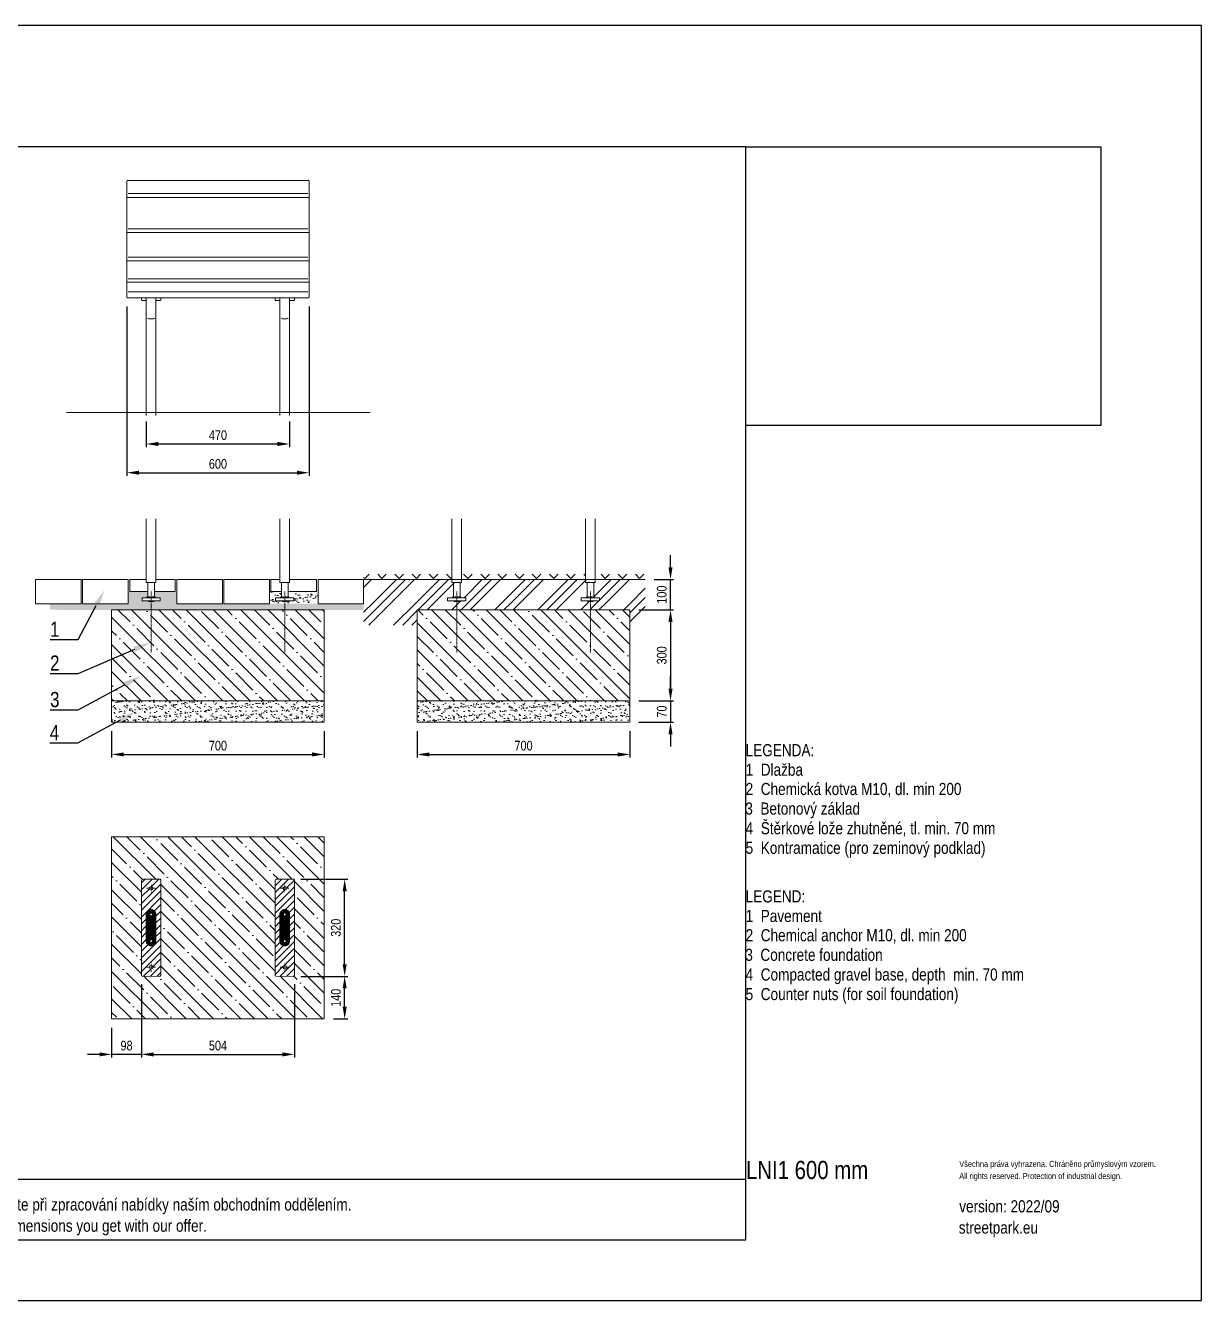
# Model space of a CAD drawing. Header units: millimetres. Extents: x 5064 to 11004, y 3085 to 7285.
# Drawn here: x 7132 to 11004, y 3085 to 7285 of the extents above; entities that cross this region are included whole.
import ezdxf
from ezdxf import colors
from ezdxf.entities.mleader import LeaderData, LeaderLine
from ezdxf.math import Vec2, Vec3

# ---------------------------------------------------------------- set-up
doc = ezdxf.new("R2010")
doc.units = ezdxf.units.MM
doc.header["$LTSCALE"] = 0.3
doc.header["$XCLIPFRAME"] = 2
doc.linetypes.add('DashDot', pattern=[15, 9, -3, 0, -3])
doc.layers.add('Nekreslit', color=6, linetype='Continuous', plot=False)
doc.layers.add('SRAFY', color=251, linetype='Continuous', lineweight=13)
doc.styles.add('SEACAD_Arial', font='arial.ttf', dxfattribs={"width": 0.8})
doc.dimstyles.new('ISO-25', dxfattribs={"dimtxt": 1.6, "dimasz": 2, "dimexe": 0.5, "dimexo": 1.5, "dimtad": 1, "dimdec": 0, "dimtxsty": 'SEACAD_Arial', "dimcen": 2, "dimadec": 0, "dimazin": 0, "dimtfac": 1, "dimtdec": 0, "dimtmove": 0, "dimatfit": 3, "dimfxl": 1, "dimarcsym": 0})
picture_1 = doc.add_image_def('image1.jpg', size_in_pixel=(1600, 1200))
pattern_1 = [(135, (403.735, 0), (-2.245064, -2.245064), [])]

# ---------------------------------------------------------------- blocks, each defined once
blk = doc.blocks.new('*D135')
at = {"color": 0, "lineweight": -2, "transparency": 16777216}
for p, q in [((9151.8, 5360.5), (9265.9, 5360.5)), ((9255.9, 5320.5), (9255.9, 5100.3)), ((9151.9, 5060.3), (9265.9, 5060.3))]:
    blk.add_line(p, q, dxfattribs=at)
at = {"color": 0, "transparency": 16777216}
for points in [[(9249.3, 5320.5), (9262.6, 5320.5), (9255.9, 5360.5)], [(9249.3, 5100.3), (9262.6, 5100.3), (9255.9, 5060.3)]]:
    blk.add_solid(points, dxfattribs=at)
at = {"layer": 'Defpoints', "color": 0, "transparency": 16777216}
for p in [(9121.8, 5360.5), (9121.9, 5060.3), (9255.9, 5060.3)]:
    blk.add_point(p, dxfattribs=at)
at = {"color": 0, "transparency": 16777216, "insert": (9227.1, 5210.4), "char_height": 32, "attachment_point": 5, "rotation": 90, "style": 'SEACAD_Arial'}
blk.add_mtext('300', dxfattribs=at)
blk = doc.blocks.new('*D136')
at = {"color": 0, "lineweight": -2, "transparency": 16777216}
for p, q in [((9255.9, 5100.3), (9255.9, 5140.3)), ((9151.9, 5060.3), (9265.9, 5060.3)), ((9255.9, 5060.3), (9255.9, 4990.3)), ((9151.9, 4990.3), (9265.9, 4990.3)), ((9255.9, 4950.3), (9255.9, 4910.3))]:
    blk.add_line(p, q, dxfattribs=at)
at = {"color": 0, "transparency": 16777216}
for points in [[(9249.3, 5100.3), (9262.6, 5100.3), (9255.9, 5060.3)], [(9249.3, 4950.3), (9262.6, 4950.3), (9255.9, 4990.3)]]:
    blk.add_solid(points, dxfattribs=at)
at = {"layer": 'Defpoints', "color": 0, "transparency": 16777216}
for p in [(9121.9, 5060.3), (9121.9, 4990.3), (9255.9, 4990.3)]:
    blk.add_point(p, dxfattribs=at)
at = {"color": 0, "transparency": 16777216, "insert": (9227.1, 5025.3), "char_height": 32, "attachment_point": 5, "rotation": 90, "style": 'SEACAD_Arial'}
blk.add_mtext('70', dxfattribs=at)
blk = doc.blocks.new('*D137')
at = {"color": 0, "lineweight": -2, "transparency": 16777216}
for p, q in [((7415.5, 4960.3), (7415.5, 4874)), ((8115.5, 4960.3), (8115.5, 4874)), ((7455.5, 4884), (8075.5, 4884))]:
    blk.add_line(p, q, dxfattribs=at)
at = {"color": 0, "transparency": 16777216}
for points in [[(7455.5, 4890.7), (7455.5, 4877.3), (7415.5, 4884)], [(8075.5, 4890.7), (8075.5, 4877.3), (8115.5, 4884)]]:
    blk.add_solid(points, dxfattribs=at)
at = {"layer": 'Defpoints', "color": 0, "transparency": 16777216}
for p in [(7415.5, 4990.3), (8115.5, 4990.3), (8115.5, 4884)]:
    blk.add_point(p, dxfattribs=at)
at = {"color": 0, "transparency": 16777216, "insert": (7765.5, 4912.8), "char_height": 32, "attachment_point": 5, "style": 'SEACAD_Arial'}
blk.add_mtext('700', dxfattribs=at)
blk = doc.blocks.new('*D133')
at = {"color": 0, "lineweight": -2, "transparency": 16777216}
for p, q in [((9255.9, 5500.4), (9255.9, 5540.4)), ((9202.5, 5460.4), (9265.9, 5460.4)), ((9255.9, 5360.5), (9255.9, 5460.4)), ((9151.8, 5360.5), (9265.9, 5360.5)), ((9255.9, 5320.5), (9255.9, 5280.5))]:
    blk.add_line(p, q, dxfattribs=at)
at = {"color": 0, "transparency": 16777216}
for points in [[(9249.3, 5500.4), (9262.6, 5500.4), (9255.9, 5460.4)], [(9249.3, 5320.5), (9262.6, 5320.5), (9255.9, 5360.5)]]:
    blk.add_solid(points, dxfattribs=at)
at = {"layer": 'Defpoints', "color": 0, "transparency": 16777216}
for p in [(9172.5, 5460.4), (9255.9, 5460.4), (9121.8, 5360.5)]:
    blk.add_point(p, dxfattribs=at)
at = {"color": 0, "transparency": 16777216, "insert": (9227.1, 5410.5), "char_height": 32, "attachment_point": 5, "rotation": 90, "style": 'SEACAD_Arial'}
blk.add_mtext('100', dxfattribs=at)
blk = doc.blocks.new('*D144')
at = {"color": 0, "lineweight": -2, "transparency": 16777216}
for p, q in [((7465.5, 6359.9), (7465.5, 5802.1)), ((8065.5, 6359.9), (8065.5, 5802.1)), ((7505.5, 5812.1), (8025.5, 5812.1))]:
    blk.add_line(p, q, dxfattribs=at)
at = {"color": 0, "transparency": 16777216}
for points in [[(7505.5, 5818.8), (7505.5, 5805.5), (7465.5, 5812.1)], [(8025.5, 5818.8), (8025.5, 5805.5), (8065.5, 5812.1)]]:
    blk.add_solid(points, dxfattribs=at)
at = {"layer": 'Defpoints', "color": 0, "transparency": 16777216}
for p in [(7465.5, 6389.9), (8065.5, 6389.9), (8065.5, 5812.1)]:
    blk.add_point(p, dxfattribs=at)
at = {"color": 0, "transparency": 16777216, "insert": (7765.5, 5841), "char_height": 32, "attachment_point": 5, "style": 'SEACAD_Arial'}
blk.add_mtext('600', dxfattribs=at)
blk = doc.blocks.new('*D145')
at = {"color": 0, "lineweight": -2, "transparency": 16777216}
for p, q in [((7529.5, 5980.4), (7529.5, 5896.8)), ((8001.5, 5980.4), (8001.5, 5896.8)), ((7569.5, 5906.8), (7961.5, 5906.8))]:
    blk.add_line(p, q, dxfattribs=at)
at = {"color": 0, "transparency": 16777216}
for points in [[(7569.5, 5913.5), (7569.5, 5900.1), (7529.5, 5906.8)], [(7961.5, 5913.5), (7961.5, 5900.1), (8001.5, 5906.8)]]:
    blk.add_solid(points, dxfattribs=at)
at = {"layer": 'Defpoints', "color": 0, "transparency": 16777216}
for p in [(7529.5, 6010.4), (8001.5, 6010.4), (8001.5, 5906.8)]:
    blk.add_point(p, dxfattribs=at)
at = {"color": 0, "transparency": 16777216, "insert": (7765.5, 5935.6), "char_height": 32, "attachment_point": 5, "style": 'SEACAD_Arial'}
blk.add_mtext('470', dxfattribs=at)
blk = doc.blocks.new('*D148')
at = {"color": 0, "lineweight": -2, "transparency": 16777216}
for p, q in [((7513.5, 4127.1), (7513.5, 3886)), ((8017.5, 4127.1), (8017.5, 3886)), ((7553.5, 3896), (7977.5, 3896))]:
    blk.add_line(p, q, dxfattribs=at)
at = {"color": 0, "transparency": 16777216}
for points in [[(7553.5, 3902.6), (7553.5, 3889.3), (7513.5, 3896)], [(7977.5, 3902.6), (7977.5, 3889.3), (8017.5, 3896)]]:
    blk.add_solid(points, dxfattribs=at)
at = {"layer": 'Defpoints', "color": 0, "transparency": 16777216}
for p in [(7513.5, 4157.1), (8017.5, 4157.1), (8017.5, 3896)]:
    blk.add_point(p, dxfattribs=at)
at = {"color": 0, "transparency": 16777216, "insert": (7765.5, 3924.8), "char_height": 32, "attachment_point": 5, "style": 'SEACAD_Arial'}
blk.add_mtext('504', dxfattribs=at)
blk = doc.blocks.new('*D149')
at = {"color": 0, "lineweight": -2, "transparency": 16777216}
for p, q in [((8038.5, 4473.1), (8192.8, 4473.1)), ((8182.8, 4193.1), (8182.8, 4433.1)), ((8038.5, 4153.1), (8192.8, 4153.1))]:
    blk.add_line(p, q, dxfattribs=at)
at = {"color": 0, "transparency": 16777216}
for points in [[(8176.2, 4433.1), (8189.5, 4433.1), (8182.8, 4473.1)], [(8176.2, 4193.1), (8189.5, 4193.1), (8182.8, 4153.1)]]:
    blk.add_solid(points, dxfattribs=at)
at = {"layer": 'Defpoints', "color": 0, "transparency": 16777216}
for p in [(8008.5, 4473.1), (8182.8, 4473.1), (8008.5, 4153.1)]:
    blk.add_point(p, dxfattribs=at)
at = {"color": 0, "transparency": 16777216, "insert": (8154, 4313.1), "char_height": 32, "attachment_point": 5, "rotation": 90, "style": 'SEACAD_Arial'}
blk.add_mtext('320', dxfattribs=at)
blk = doc.blocks.new('*D151')
at = {"color": 0, "lineweight": -2, "transparency": 16777216}
for p, q in [((8421.9, 4960.3), (8421.9, 4874)), ((9121.9, 4960.3), (9121.9, 4874)), ((8461.9, 4884), (9081.9, 4884))]:
    blk.add_line(p, q, dxfattribs=at)
at = {"color": 0, "transparency": 16777216}
for points in [[(8461.9, 4890.7), (8461.9, 4877.3), (8421.9, 4884)], [(9081.9, 4890.7), (9081.9, 4877.3), (9121.9, 4884)]]:
    blk.add_solid(points, dxfattribs=at)
at = {"layer": 'Defpoints', "color": 0, "transparency": 16777216}
for p in [(8421.9, 4990.3), (9121.9, 4990.3), (9121.9, 4884)]:
    blk.add_point(p, dxfattribs=at)
at = {"color": 0, "transparency": 16777216, "insert": (8771.9, 4912.8), "char_height": 32, "attachment_point": 5, "style": 'SEACAD_Arial'}
blk.add_mtext('700', dxfattribs=at)
blk = doc.blocks.new('*D152')
at = {"color": 0, "lineweight": -2, "transparency": 16777216}
for p, q in [((8038.5, 4153.1), (8192.8, 4153.1)), ((8182.8, 4053.1), (8182.8, 4113.1)), ((8145.5, 4013.1), (8192.8, 4013.1))]:
    blk.add_line(p, q, dxfattribs=at)
at = {"color": 0, "transparency": 16777216}
for points in [[(8176.2, 4113.1), (8189.5, 4113.1), (8182.8, 4153.1)], [(8176.2, 4053.1), (8189.5, 4053.1), (8182.8, 4013.1)]]:
    blk.add_solid(points, dxfattribs=at)
at = {"layer": 'Defpoints', "color": 0, "transparency": 16777216}
for p in [(8008.5, 4153.1), (8182.8, 4153.1), (8115.5, 4013.1)]:
    blk.add_point(p, dxfattribs=at)
at = {"color": 0, "transparency": 16777216, "insert": (8154, 4082.4), "char_height": 32, "attachment_point": 5, "rotation": 90, "style": 'SEACAD_Arial'}
blk.add_mtext('140', dxfattribs=at)
blk = doc.blocks.new('*D153')
at = {"color": 0, "lineweight": -2, "transparency": 16777216}
for p, q in [((7513.5, 4127.1), (7513.5, 3886)), ((7415.5, 3983.1), (7415.5, 3886)), ((7375.5, 3896), (7335.5, 3896)), ((7513.5, 3896), (7415.5, 3896)), ((7553.5, 3896), (7593.5, 3896))]:
    blk.add_line(p, q, dxfattribs=at)
at = {"color": 0, "transparency": 16777216}
for points in [[(7375.5, 3902.6), (7375.5, 3889.3), (7415.5, 3896)], [(7553.5, 3902.6), (7553.5, 3889.3), (7513.5, 3896)]]:
    blk.add_solid(points, dxfattribs=at)
at = {"layer": 'Defpoints', "color": 0, "transparency": 16777216}
for p in [(7513.5, 4157.1), (7415.5, 4013.1), (7415.5, 3896)]:
    blk.add_point(p, dxfattribs=at)
at = {"color": 0, "transparency": 16777216, "insert": (7464.5, 3924.8), "char_height": 32, "attachment_point": 5, "style": 'SEACAD_Arial'}
blk.add_mtext('98', dxfattribs=at)

msp = doc.modelspace()

# ---------------------------------------------------------------- hatches: boundary and pattern name
at = {"lineweight": 5, "true_color": 0x939598}
h = msp.add_hatch(dxfattribs=at)
h.set_pattern_fill('AR-SAND', color=252, scale=0.5)
h.paths.add_polyline_path([(7415.5, 5060.3), (7415.5, 4990.3), (8115.5, 4990.3), (8115.5, 5060.3)])
at = {"layer": 'SRAFY'}
h = msp.add_hatch(dxfattribs=at)
h.set_pattern_fill('GOST_GROUND', color=256, scale=10)
h.set_pattern_definition([(45, (782.02, 152.08), (141.4214, -9e-15), [200]), (45, (812.02, 152.08), (141.4214, -9e-15), [200]), (45, (842.02, 152.08), (141.4214, -9e-15), [200])])
h.paths.add_polyline_path([(8581.9, 5400.4), (8581.9, 5390.4), (8521.9, 5390.4), (8521.9, 5400.4)])
h.paths.add_polyline_path([(8961.9, 5390.4), (8961.9, 5400.4), (9021.9, 5400.4), (9021.9, 5390.4)])
h.paths.add_polyline_path([(8535.9, 5450.4), (8535.9, 5460.5), (8245.1, 5460.4), (8245, 5310), (8421.8, 5310), (8421.9, 5360.4), (9121.9, 5360.5), (9121.8, 5319.3), (9172.5, 5319.3), (9172.5, 5460.5), (8567.9, 5460.5), (8567.9, 5450.4)])
h = msp.add_hatch(dxfattribs=at)
h.set_pattern_fill('TERACO', color=256, scale=20)
h.set_pattern_definition([(45, (782.084, 145.79), (-28.28427, 28.28427), [20, -20]), (135, (838.653, 145.79), (-28.28427, -28.28427), [20, -20])])
h.paths.add_polyline_path([(8535.9, 5460.5), (8535.9, 5483.5), (8245.1, 5483.5), (8245.1, 5460.4)])
h.paths.add_polyline_path([(9007.9, 5483.5), (9007.9, 5460.5), (9172.5, 5460.5), (9172.5, 5483.5)])
h.paths.add_polyline_path([(8975.9, 5460.5), (8975.9, 5483.5), (8567.9, 5483.5), (8567.9, 5460.5)])
at = {"layer": 'SRAFY', "true_color": 0x939598, "transparency": 33554610}
h = msp.add_hatch(dxfattribs=at)
h.set_pattern_fill('AR-SAND', color=252, scale=0.5)
edge = h.paths.add_edge_path()
edge.add_line((7534.5, 5420.4), (7470, 5420.4))
edge.add_line((7470, 5420.4), (7470, 5380.4))
edge.add_line((7470, 5380.4), (7545.5, 5380.4))
edge.add_line((7545.5, 5380.4), (7545.5, 5388.4))
edge.add_line((7545.5, 5388.4), (7537.5, 5388.4))
edge.add_arc((7537.5, 5389.4), 1, 180, 270, ccw=False)
edge.add_line((7536.5, 5389.4), (7536.5, 5390.4))
edge.add_line((7536.5, 5390.4), (7515.5, 5390.4))
edge.add_line((7515.5, 5390.4), (7515.5, 5400.4))
edge.add_line((7515.5, 5400.4), (7530.5, 5400.4))
edge.add_line((7530.5, 5400.4), (7534.5, 5404.4))
edge.add_line((7534.5, 5404.4), (7534.5, 5420.4))
edge = h.paths.add_edge_path()
edge.add_line((7630, 5420.4), (7556.5, 5420.4))
edge.add_line((7556.5, 5420.4), (7556.5, 5404.4))
edge.add_line((7556.5, 5404.4), (7560.5, 5400.4))
edge.add_line((7560.5, 5400.4), (7575.5, 5400.4))
edge.add_line((7575.5, 5400.4), (7575.5, 5390.4))
edge.add_line((7575.5, 5390.4), (7554.5, 5390.4))
edge.add_line((7554.5, 5390.4), (7554.5, 5389.4))
edge.add_arc((7553.5, 5389.4), 1, -90, 0, ccw=False)
edge.add_line((7553.5, 5388.4), (7545.5, 5388.4))
edge.add_line((7545.5, 5388.4), (7545.5, 5380.4))
edge.add_line((7545.5, 5380.4), (7630, 5380.4))
edge.add_line((7630, 5380.4), (7630, 5420.4))
h.paths.add_polyline_path([(7212.5, 5380.4), (7212.5, 5360.5), (7243.1, 5360.4), (7363, 5360.3), (7363, 5380.4)])
h.paths.add_polyline_path([(8245.2, 5360.1), (8245.2, 5380.4), (7363, 5380.4), (7363, 5360.3), (7493, 5360.1)])
h = msp.add_hatch(dxfattribs=at)
h.set_pattern_fill('AR-SAND', color=252, scale=0.5)
h.paths.add_polyline_path([(8095, 5420.4), (7996.5, 5420.4), (7996.5, 5404.4), (8000.5, 5400.4), (8015.5, 5400.4), (8015.5, 5390.4), (7994.5, 5390.4), (7994.5, 5389.4, -0.414214), (7993.5, 5388.4), (7985.5, 5388.4), (7985.5, 5380.4), (8095, 5380.4)])
h.paths.add_polyline_path([(7974.5, 5420.4), (7935, 5420.4), (7935, 5380.4), (7985.5, 5380.4), (7985.5, 5388.4), (7977.5, 5388.4, -0.414214), (7976.5, 5389.4), (7976.5, 5390.4), (7955.5, 5390.4), (7955.5, 5400.4), (7970.5, 5400.4), (7974.5, 5404.4)])
h = msp.add_hatch(dxfattribs=at)
h.set_pattern_fill('ANSI35', color=252, scale=10, angle=90)
h.paths.add_polyline_path([(7415.5, 5060.3), (8115.6, 5060.3), (8115.5, 5360.3), (7415.5, 5360.6)])
h = msp.add_hatch(dxfattribs=at)
h.set_pattern_fill('ANSI35', color=252, scale=10, angle=90)
h.paths.add_polyline_path([(8421.9, 5060.3), (9121.9, 5060.3), (9121.8, 5360.3), (8421.9, 5360.6)])
h = msp.add_hatch(dxfattribs=at)
h.set_pattern_fill('AR-SAND', color=252, scale=0.5)
h.paths.add_polyline_path([(8421.9, 5060.3), (8421.9, 4990.3), (9121.9, 4990.3), (9121.9, 5060.3)])
h = msp.add_hatch(dxfattribs=at)
h.set_pattern_fill('ANSI35', color=252, scale=10, angle=90)
h.paths.add_polyline_path([(7415.5, 4613.1), (7415.5, 4013.1), (8115.5, 4013.1), (8115.5, 4613.1)])
h.paths.add_polyline_path([(7518.6, 4153.3), (7573.5, 4153.1, 0.414214), (7577.5, 4157.1), (7577.5, 4469.1, 0.414214), (7573.5, 4473.1), (7517.5, 4473.1, 0.419938), (7513.5, 4469), (7513.5, 4157.1, 0.498282)], flags=16)
h.paths.add_polyline_path([(7958.6, 4153.3), (8013.5, 4153.1, 0.414214), (8017.5, 4157.1), (8017.5, 4469.1, 0.414214), (8013.5, 4473.1), (7957.5, 4473.1, 0.419938), (7953.5, 4469), (7953.5, 4157.1, 0.498282)], flags=16)
h.paths.add_polyline_path([(7539.5, 4443.1, -1), (7551.5, 4443.1, -1)], flags=0)
h.paths.add_polyline_path([(7991.5, 4443.1, -1), (7979.5, 4443.1, -1)], flags=0)
h.paths.add_polyline_path([(7561.5, 4357.1), (7561.5, 4269.1, -0.414214), (7545.5, 4253.1, -0.414214), (7529.5, 4269.1), (7529.5, 4357.1, -0.414214), (7545.5, 4373.1, -0.414214)], flags=0)
h.paths.add_polyline_path([(7985.5, 4373.1, -0.414214), (8001.5, 4357.1), (8001.5, 4269.1, -0.414214), (7985.5, 4253.1, -0.414214), (7969.5, 4269.1), (7969.5, 4357.1, -0.414214)], flags=0)
h.paths.add_polyline_path([(7556.5, 4357.1, -1), (7534.5, 4357.1, -1)], flags=0)
h.paths.add_polyline_path([(7996.5, 4357.1, -1), (7974.5, 4357.1, -1)], flags=0)
h.paths.add_polyline_path([(7550.5, 4357.1, -1), (7540.5, 4357.1, -1)], flags=0)
h.paths.add_polyline_path([(7990.5, 4357.1, -1), (7980.5, 4357.1, -1)], flags=0)
h.paths.add_polyline_path([(7556.5, 4269.1, -1), (7534.5, 4269.1, -1)], flags=0)
h.paths.add_polyline_path([(7996.5, 4269.1, -1), (7974.5, 4269.1, -1)], flags=0)
h.paths.add_polyline_path([(7550.5, 4269.1, -1), (7540.5, 4269.1, -1)], flags=0)
h.paths.add_polyline_path([(7990.5, 4269.1, -1), (7980.5, 4269.1, -1)], flags=0)
h.paths.add_polyline_path([(7551.5, 4183.1, -1), (7539.5, 4183.1, -1)], flags=0)
h.paths.add_polyline_path([(7991.5, 4183.1, -1), (7979.5, 4183.1, -1)], flags=0)
h = msp.add_hatch(dxfattribs=at)
h.set_pattern_fill('ANSI31', color=252, scale=5)
h.set_pattern_definition([(45, (403.735, 0), (-11.22532, 11.22532), [])])
h.paths.add_polyline_path([(7577.5, 4469.1, 0.414214), (7573.5, 4473.1), (7517.5, 4473.1, 0.419938), (7513.5, 4469), (7513.5, 4157.1, 0.498282), (7518.6, 4153.3), (7573.5, 4153.1, 0.414214), (7577.5, 4157.1)])
h.paths.add_polyline_path([(7545.5, 4373.1, -0.414214), (7561.5, 4357.1), (7561.5, 4269.1, -0.414214), (7545.5, 4253.1, -0.414214), (7529.5, 4269.1), (7529.5, 4357.1, -0.414214)], flags=16)
h.paths.add_polyline_path([(7556.5, 4357.1, -1), (7534.5, 4357.1, -1)], flags=0)
h.paths.add_polyline_path([(7550.5, 4357.1, -1), (7540.5, 4357.1, -1)], flags=0)
h.paths.add_polyline_path([(7539.5, 4443.1, -1), (7551.5, 4443.1, -1)], flags=16)
h.paths.add_polyline_path([(7556.5, 4269.1, -1), (7534.5, 4269.1, -1)], flags=0)
h.paths.add_polyline_path([(7550.5, 4269.1, -1), (7540.5, 4269.1, -1)], flags=0)
h.paths.add_polyline_path([(7551.5, 4183.1, -1), (7539.5, 4183.1, -1)], flags=16)
h = msp.add_hatch(dxfattribs=at)
h.set_pattern_fill('ANSI31', color=252, scale=5)
h.paths.add_polyline_path([(8017.5, 4469.1, 0.414214), (8013.5, 4473.1), (7985.5, 4473.1), (7985.5, 4449.1, -0.414214), (7991.5, 4443.1, -1), (7979.5, 4443.1, -0.414214), (7985.5, 4449.1), (7985.5, 4473.1), (7957.5, 4473.1, 0.419938), (7953.5, 4469), (7953.5, 4157.1, 0.333306), (7956.4, 4153.3), (8013.5, 4153.1, 0.414214), (8017.5, 4157.1)])
h.paths.add_polyline_path([(8001.5, 4357.1), (8001.5, 4269.1, -0.414214), (7985.5, 4253.1, -0.414214), (7969.5, 4269.1), (7969.5, 4357.1, -0.414214), (7985.5, 4373.1, -0.414214)], flags=16)
h.paths.add_polyline_path([(7996.5, 4357.1, -1), (7974.5, 4357.1, -1)], flags=0)
h.paths.add_polyline_path([(7990.5, 4357.1, -1), (7980.5, 4357.1, -1)], flags=0)
h.paths.add_polyline_path([(7996.5, 4269.1, -1), (7974.5, 4269.1, -1)], flags=0)
h.paths.add_polyline_path([(7990.5, 4269.1, -1), (7980.5, 4269.1, -1)], flags=0)
h.paths.add_polyline_path([(7991.5, 4183.1, -1), (7979.5, 4183.1, -1)], flags=16)
at = {"layer": 'SRAFY', "true_color": 0x939598, "transparency": 33554559}
h = msp.add_hatch(dxfattribs=at)
h.set_pattern_fill('ANSI31', color=252, angle=90)
h.set_pattern_definition(pattern_1)
h.paths.add_polyline_path([(7561.5, 4357.1, 0.414214), (7545.5, 4373.1, 0.414214), (7529.5, 4357.1), (7529.5, 4269.1, 0.414214), (7545.5, 4253.1, 0.414214), (7561.5, 4269.1)])
h.paths.add_polyline_path([(7534.5, 4357.1, -1), (7556.5, 4357.1, -1)], flags=16)
h.paths.add_polyline_path([(7540.5, 4357.1, -1), (7550.5, 4357.1, -1)], flags=0)
h.paths.add_polyline_path([(7556.5, 4269.1, -1), (7534.5, 4269.1, -1)], flags=16)
h.paths.add_polyline_path([(7550.5, 4269.1, -1), (7540.5, 4269.1, -1)], flags=0)
at = {"layer": 'SRAFY', "true_color": 0x636466, "transparency": 33554559}
h = msp.add_hatch(dxfattribs=at)
h.set_pattern_fill('ANSI31', color=251, scale=0.5)
h.set_pattern_definition([(45, (403.7351, 0), (-1.12253202, 1.12253202), [])])
h.paths.add_polyline_path([(7556.5, 4357.1, 1), (7534.5, 4357.1, 1)])
h.paths.add_polyline_path([(7540.5, 4357.1, -1), (7550.5, 4357.1, -1)], flags=16)
h.paths.add_polyline_path([(7534.5, 4269.1, 1), (7556.5, 4269.1, 1)])
h.paths.add_polyline_path([(7550.5, 4269.1, 1), (7540.5, 4269.1, 1)], flags=16)
at = {"layer": 'SRAFY', "true_color": 0x939598, "transparency": 33554559}
h = msp.add_hatch(dxfattribs=at)
h.set_pattern_fill('ANSI31', color=252, angle=90)
h.set_pattern_definition(pattern_1)
h.paths.add_polyline_path([(8001.5, 4357.1, 0.414214), (7985.5, 4373.1, 0.414214), (7969.5, 4357.1), (7969.5, 4269.1, 0.414214), (7985.5, 4253.1, 0.414214), (8001.5, 4269.1)])
h.paths.add_polyline_path([(7996.5, 4269.1, -1), (7974.5, 4269.1, -1)], flags=16)
h.paths.add_polyline_path([(7974.5, 4357.1, -1), (7996.5, 4357.1, -1)], flags=16)
h.paths.add_polyline_path([(7990.5, 4269.1, -1), (7980.5, 4269.1, -1)], flags=0)
h.paths.add_polyline_path([(7980.5, 4357.1, -1), (7990.5, 4357.1, -1)], flags=0)
at = {"layer": 'SRAFY', "true_color": 0x636466, "transparency": 33554559}
h = msp.add_hatch(dxfattribs=at)
h.set_pattern_fill('ANSI31', color=251, scale=0.5)
h.paths.add_polyline_path([(7996.5, 4357.1, 1), (7974.5, 4357.1, 1)])
h.paths.add_polyline_path([(7980.5, 4357.1, -1), (7990.5, 4357.1, -1)], flags=16)
h.paths.add_polyline_path([(7974.5, 4269.1, 1), (7996.5, 4269.1, 1)])
h.paths.add_polyline_path([(7990.5, 4269.1, 1), (7980.5, 4269.1, 1)], flags=16)

# ---------------------------------------------------------------- linework, layer by layer
at = {"linetype": 'ByBlock', "lineweight": 15}
for p, q in [((7465.5, 6773), (7465.5, 6719.3)), ((7765.5, 6775), (7467.5, 6775)), ((7765.5, 6775), (8063.5, 6775)), ((8065.5, 6773), (8065.5, 6719.3)), ((7765.5, 6731.4), (7469.5, 6731.4)), ((7765.5, 6731.4), (8061.5, 6731.4)), ((7465.5, 6717.1), (7465.5, 6601.5)), ((7765.5, 6719.1), (7467.5, 6719.1)), ((7765.5, 6719.1), (8063.5, 6719.1)), ((8065.5, 6717.1), (8065.5, 6601.5)), ((7465.5, 6601.5), (7465.5, 6508.2)), ((7765.5, 6603.5), (7467.5, 6603.5)), ((7765.5, 6615.8), (7469.5, 6615.8)), ((7765.5, 6615.8), (8061.5, 6615.8)), ((7765.5, 6603.5), (8063.5, 6603.5)), ((8065.5, 6601.5), (8065.5, 6508.2)), ((7765.5, 6510.2), (7467.5, 6510.2)), ((7765.5, 6522.6), (7469.5, 6522.6)), ((7765.5, 6522.6), (8061.5, 6522.6)), ((7765.5, 6510.2), (8063.5, 6510.2)), ((7465.5, 6508.2), (7465.5, 6438.3)), ((8065.5, 6508.2), (8065.5, 6438.3)), ((7465.5, 6438.3), (7465.5, 6389.9)), ((7765.5, 6440.3), (7467.5, 6440.3)), ((7765.5, 6450.3), (7469.5, 6450.3)), ((7765.5, 6450.3), (8061.5, 6450.3)), ((7765.5, 6440.3), (8063.5, 6440.3)), ((8065.5, 6438.3), (8065.5, 6389.9)), ((7467.5, 6387.9), (7765.5, 6387.9)), ((7765.5, 6408), (7469.5, 6408)), ((7513.5, 6387.9), (7513.5, 6381.6)), ((7529.5, 6387.9), (7529.5, 6000.4)), ((7561.5, 6387.9), (7561.5, 6000.4)), ((7577.5, 6387.9), (7577.5, 6381.6)), ((7765.5, 6408), (8061.5, 6408)), ((8063.5, 6387.9), (7765.5, 6387.9)), ((7953.5, 6387.9), (7953.5, 6381.6)), ((7969.5, 6387.9), (7969.5, 6000.4)), ((8001.5, 6387.9), (8001.5, 6000.4)), ((8017.5, 6387.9), (8017.5, 6381.6)), ((7529.5, 6379.6), (7515.5, 6379.6)), ((7575.5, 6379.6), (7561.5, 6379.6)), ((7955.5, 6379.6), (7969.5, 6379.6)), ((8001.5, 6379.6), (8015.5, 6379.6)), ((7529.5, 5660.4), (7529.5, 5450.4)), ((7561.5, 5660.4), (7561.5, 5450.4)), ((7969.5, 5660.4), (7969.5, 5450.4)), ((8001.5, 5660.4), (8001.5, 5450.4)), ((8535.9, 5660.4), (8535.9, 5450.4)), ((8567.9, 5660.4), (8567.9, 5450.4)), ((8975.9, 5660.4), (8975.9, 5450.4)), ((9007.9, 5660.4), (9007.9, 5450.4)), ((7561.5, 5450.4), (7529.5, 5450.4)), ((7534.5, 5450.4), (7534.5, 5400.4)), ((7556.5, 5450.4), (7556.5, 5400.4)), ((8001.5, 5450.4), (7969.5, 5450.4)), ((7974.5, 5450.4), (7974.5, 5400.4)), ((7996.5, 5450.4), (7996.5, 5400.4)), ((8567.9, 5450.4), (8535.9, 5450.4)), ((8540.9, 5450.4), (8540.9, 5400.4)), ((8562.9, 5450.4), (8562.9, 5400.4)), ((9007.9, 5450.4), (8975.9, 5450.4)), ((8980.9, 5450.4), (8980.9, 5400.4)), ((9002.9, 5450.4), (9002.9, 5400.4)), ((7530.5, 5400.4), (7534.5, 5404.4)), ((7536.5, 5390.4), (7536.5, 5389.4)), ((7537.5, 5404.4), (7537.5, 5400.4)), ((7553.5, 5388.4), (7537.5, 5388.4)), ((7541.5, 5404.4), (7541.5, 5400.4)), ((7545.5, 5404.4), (7545.5, 5400.4)), ((7549.5, 5404.4), (7549.5, 5400.4)), ((7553.5, 5404.4), (7553.5, 5400.4)), ((7554.5, 5390.4), (7554.5, 5389.4)), ((7560.5, 5400.4), (7556.5, 5404.4)), ((7970.5, 5400.4), (7974.5, 5404.4)), ((7976.5, 5390.4), (7976.5, 5389.4)), ((7977.5, 5404.4), (7977.5, 5400.4)), ((7993.5, 5388.4), (7977.5, 5388.4)), ((7981.5, 5404.4), (7981.5, 5400.4)), ((7985.5, 5404.4), (7985.5, 5400.4)), ((7989.5, 5404.4), (7989.5, 5400.4)), ((7993.5, 5404.4), (7993.5, 5400.4)), ((7994.5, 5390.4), (7994.5, 5389.4)), ((8000.5, 5400.4), (7996.5, 5404.4)), ((8536.9, 5400.4), (8540.9, 5404.4)), ((8542.9, 5390.4), (8542.9, 5389.4)), ((8543.9, 5404.4), (8543.9, 5400.4)), ((8559.9, 5388.4), (8543.9, 5388.4)), ((8547.9, 5404.4), (8547.9, 5400.4)), ((8551.9, 5404.4), (8551.9, 5400.4)), ((8555.9, 5404.4), (8555.9, 5400.4)), ((8559.9, 5404.4), (8559.9, 5400.4)), ((8560.9, 5390.4), (8560.9, 5389.4)), ((8566.9, 5400.4), (8562.9, 5404.4)), ((8976.9, 5400.4), (8980.9, 5404.4)), ((8982.9, 5390.4), (8982.9, 5389.4)), ((8983.9, 5404.4), (8983.9, 5400.4)), ((8999.9, 5388.4), (8983.9, 5388.4)), ((8987.9, 5404.4), (8987.9, 5400.4)), ((8991.9, 5404.4), (8991.9, 5400.4)), ((8995.9, 5404.4), (8995.9, 5400.4)), ((8999.9, 5404.4), (8999.9, 5400.4)), ((9000.9, 5390.4), (9000.9, 5389.4)), ((9006.9, 5400.4), (9002.9, 5404.4))]:
    msp.add_line(p, q, dxfattribs=at)
at = {"color": 252, "lineweight": 5, "true_color": 0x939598}
for p, q in [((7266.3, 6010.4), (8266.3, 6010.4)), ((8245, 5460.4), (9172.5, 5460.4))]:
    msp.add_line(p, q, dxfattribs=at)
at = {"linetype": 'DashDot', "lineweight": 9}
for p, q in [((7545.5, 5420.4), (7545.5, 5220.1)), ((7985.5, 5420.4), (7985.5, 5220.1)), ((8551.9, 5420.4), (8551.9, 5220.1)), ((8991.9, 5420.4), (8991.9, 5220.1))]:
    msp.add_line(p, q, dxfattribs=at)
at = {"linetype": 'DashDot', "lineweight": 9, "ltscale": 0.05}
for p, q in [((7545.5, 4458.1), (7545.5, 4428.1)), ((7985.5, 4458.1), (7985.5, 4428.1)), ((7530.5, 4443.1), (7560.5, 4443.1)), ((7970.5, 4443.1), (8000.5, 4443.1)), ((7530.5, 4183.1), (7560.5, 4183.1)), ((7545.5, 4198.1), (7545.5, 4168.1)), ((7970.5, 4183.1), (8000.5, 4183.1)), ((7985.5, 4198.1), (7985.5, 4168.1))]:
    msp.add_line(p, q, dxfattribs=at)
at = {"color": 252, "lineweight": 5, "true_color": 0x939598}
for points in [[(7165, 5380.4), (7315, 5380.4), (7315, 5460.4), (7165, 5460.4)], [(7320, 5380.4), (7470, 5380.4), (7470, 5460.4), (7320, 5460.4)], [(7630, 5380.4), (7780, 5380.4), (7780, 5460.4), (7630, 5460.4)], [(7785, 5380.4), (7935, 5380.4), (7935, 5460.4), (7785, 5460.4)], [(8095, 5380.4), (8245, 5380.4), (8245, 5460.4), (8095, 5460.4)], [(7415.5, 5060.3), (8115.6, 5060.3), (8115.5, 5360.3), (7415.5, 5360.6)], [(8421.9, 5060.3), (9121.9, 5060.3), (9121.8, 5360.3), (8421.9, 5360.6)], [(7415.5, 4613.1), (8115.5, 4613.1), (8115.5, 4013.1), (7415.5, 4013.1)]]:
    msp.add_lwpolyline(points, close=True, dxfattribs=at)
for points in [[(7529.5, 5460.4), (7475, 5460.4), (7475, 5420.4), (7534.5, 5420.4)], [(7556.5, 5420.4), (7625, 5420.4), (7625, 5460.4), (7561.5, 5460.4)], [(7969.5, 5460.4), (7940, 5460.4), (7940, 5420.4), (7974.5, 5420.4)], [(7996.5, 5420.4), (8090, 5420.4), (8090, 5460.4), (8001.5, 5460.4)]]:
    msp.add_lwpolyline(points, dxfattribs=at)
at = {"linetype": 'ByBlock', "lineweight": 15}
for points in [[(7515.5, 5390.4), (7575.5, 5390.4), (7575.5, 5400.4), (7515.5, 5400.4)], [(7955.5, 5390.4), (8015.5, 5390.4), (8015.5, 5400.4), (7955.5, 5400.4)], [(8521.9, 5390.4), (8581.9, 5390.4), (8581.9, 5400.4), (8521.9, 5400.4)], [(8961.9, 5390.4), (9021.9, 5390.4), (9021.9, 5400.4), (8961.9, 5400.4)]]:
    msp.add_lwpolyline(points, close=True, dxfattribs=at)
for points in [[(7577.5, 4157.1), (7577.5, 4469.1, 0.414214), (7573.5, 4473.1), (7517.5, 4473.1, 0.40851), (7513.5, 4469.2), (7513.5, 4157.1, 0.333305), (7516.4, 4153.3), (7573.5, 4153.1, 0.414214)], [(8017.5, 4157.1), (8017.5, 4469.1, 0.414214), (8013.5, 4473.1), (7957.5, 4473.1, 0.40851), (7953.5, 4469.2), (7953.5, 4157.1, 0.333305), (7956.4, 4153.3), (8013.5, 4153.1, 0.414214)], [(7561.5, 4269.1), (7561.5, 4357.1, 0.414214), (7545.5, 4373.1), (7545.5, 4373.1, 0.414214), (7529.5, 4357.1), (7529.5, 4269.1, 0.414214), (7545.5, 4253.1), (7545.5, 4253.1, 0.414214)], [(8001.5, 4269.1), (8001.5, 4357.1, 0.414214), (7985.5, 4373.1), (7985.5, 4373.1, 0.414214), (7969.5, 4357.1), (7969.5, 4269.1, 0.414214), (7985.5, 4253.1), (7985.5, 4253.1, 0.414214)]]:
    msp.add_lwpolyline(points, format="xyb", close=True, dxfattribs=at)
at = {"linetype": 'Continuous'}
for centre in [(9172.5, 5460.4), (9172.5, 5460.4), (8671.9, 5110.3)]:
    msp.add_circle(centre, 0.01, dxfattribs=at)
at = {"linetype": 'ByBlock', "lineweight": 15}
for centre, radius in [((7545.5, 4443.1), 6), ((7985.5, 4443.1), 6), ((7545.5, 4357.1), 5), ((7985.5, 4357.1), 5), ((7545.5, 4269.1), 5), ((7985.5, 4269.1), 5), ((7545.5, 4183.1), 6), ((7985.5, 4183.1), 6)]:
    msp.add_circle(centre, radius, dxfattribs=at)
at = {"linetype": 'ByBlock', "lineweight": 15, "ltscale": 20}
for centre in [(7545.5, 4357.1), (7985.5, 4357.1), (7545.5, 4269.1), (7985.5, 4269.1)]:
    msp.add_circle(centre, 11, dxfattribs=at)
at = {"linetype": 'ByBlock', "lineweight": 15}
for centre, radius, start, end in [((7467.5, 6773), 2, 90, 180), ((8063.5, 6773), 2, 0, 90), ((7467.5, 6717.1), 2, 90, 180), ((8063.5, 6717.1), 2, 0, 90), ((7467.5, 6601.5), 2, 90, 180), ((8063.5, 6601.5), 2, 0, 90), ((7467.5, 6508.2), 2, 90, 180), ((8063.5, 6508.2), 2, 0, 90), ((7467.5, 6438.3), 2, 90, 180), ((8063.5, 6438.3), 2, 0, 90), ((7467.5, 6389.9), 2, 180, 270), ((8063.5, 6389.9), 2, 270, 0), ((7515.5, 6381.6), 2, 180, 270), ((7575.5, 6381.6), 2, 270, 0), ((7955.5, 6381.6), 2, 180, 270), ((8015.5, 6381.6), 2, 270, 0), ((7537.5, 5389.4), 1, 180, 270), ((7553.5, 5389.4), 1, 270, 0), ((7977.5, 5389.4), 1, 180, 270), ((7993.5, 5389.4), 1, 270, 0), ((8543.9, 5389.4), 1, 180, 270), ((8559.9, 5389.4), 1, 270, 0), ((8983.9, 5389.4), 1, 180, 270), ((8999.9, 5389.4), 1, 270, 0)]:
    msp.add_arc(centre, radius, start, end, dxfattribs=at)
msp.add_ellipse((7545.5, 6321.8), major_axis=(-12, 0), ratio=0.25, start_param=0.25268, end_param=2.888912, dxfattribs=at)
at = {"linetype": 'ByBlock', "lineweight": 15, "extrusion": (0, 0, -1)}
msp.add_ellipse((7985.5, 6321.8), major_axis=(12, 0), ratio=0.25, start_param=0.25268, end_param=2.888912, dxfattribs=at)
at = {"layer": 'Nekreslit'}
msp.add_line((5464.4, 3485.3), (9504.4, 3485.3), dxfattribs=at)
for points in [[(5064.4, 3085.3), (11004.4, 3085.3), (11004.4, 7285.3), (5064.4, 7285.3)], [(5464.4, 3285.3), (9504.4, 3285.3), (9504.4, 6885.3), (5464.4, 6885.3)]]:
    msp.add_lwpolyline(points, close=True, dxfattribs=at)
at = {"layer": 'SRAFY', "color": 252, "lineweight": 5, "true_color": 0x939598}
for p, q in [((7415.5, 5060.3), (7415.5, 4990.3)), ((8115.5, 5060.3), (8115.5, 4990.3)), ((8421.9, 5060.3), (8421.9, 4990.3)), ((9121.9, 5060.3), (9121.9, 4990.3)), ((7415.5, 4990.3), (8115.5, 4990.3)), ((8421.9, 4990.3), (9121.9, 4990.3))]:
    msp.add_line(p, q, dxfattribs=at)

# ---------------------------------------------------------------- texts
at = {"style": 'SEACAD_Arial', "width": 0.8}
for s, height, p in [('LEGENDA:', 40, (9503.3, 4878.1)), ('1  Dlažba', 40, (9503.3, 4813.8)), ('2  Chemická kotva M10, dl. min 200', 40, (9503.3, 4750.3)), ('3  Betonový základ', 40, (9502.2, 4685.8)), ('4  Štěrkové lože zhutněné, tl. min. 70 mm', 40, (9503.3, 4621.1)), ('5  Kontramatice (pro zeminový podklad)', 40, (9503.3, 4556.5)), ('LEGEND:', 40, (9503.3, 4396.4)), ('1  Pavement', 40, (9503.3, 4332.1)), ('2  Chemical anchor M10, dl. min 200', 40, (9503.3, 4268.6)), ('3  Concrete foundation', 40, (9502.2, 4204)), ('4  Compacted gravel base, depth  min. 70 mm', 40, (9503.3, 4139.3)), ('5  Counter nuts (for soil foundation)', 40, (9503.3, 4074.7)), ('LNI1 600 mm ', 60, (9504.4, 3485.3)), ('Všechna práva vyhrazena. Chráněno průmyslovým vzorem.', 20, (10206.7, 3525.3)), ('All rights reserved. Protection of industrial design.', 20, (10206.7, 3485.3)), ('Rozměry výrobků, základů a kotvení jsou pouze orientační. Přesné rozměry obdržíte při zpracování nabídky naším obchodním oddělením.', 39.9982, (5469.8, 3381.6)), ('version: 2022/09', 40, (10206.7, 3375.5)), ('Dimensions of products, fundations and anchors are informative only. The exact dimensions you get with our offer.', 39.9982, (5468.2, 3311.7)), ('streetpark.eu', 40, (10205.1, 3305.6))]:
    msp.add_text(s, height=height, dxfattribs=at).set_placement(p)

# ---------------------------------------------------------------- dimensions: what is measured, and where the dimension line sits
for base, p1, p2, picture, middle in [((8065.5, 5812.1), (7465.5, 6389.9), (8065.5, 6389.9), '*D144', (7765.5, 5841)), ((7415.5, 3896), (7513.5, 4157.1), (7415.5, 4013.1), '*D153', (7464.5, 3924.8)), ((8017.5, 3896), (7513.5, 4157.1), (8017.5, 4157.1), '*D148', (7765.5, 3924.8))]:
    dim = msp.add_linear_dim(base=base, p1=p1, p2=p2, dimstyle='ISO-25')
    dim.commit()
    dim.dimension.update_dxf_attribs({"geometry": picture, "text_midpoint": middle})
dim = msp.add_linear_dim(base=(8001.5, 5906.8), p1=(7529.5, 6010.4), p2=(8001.5, 6010.4), dimstyle='ISO-25', override={"dimrnd": 10})
dim.commit()
dim.dimension.update_dxf_attribs({"geometry": '*D145', "text_midpoint": (7765.5, 5906.8), "dimtype": 160})
for base, p1, p2, picture, middle in [((9255.9, 5460.4), (9121.8, 5360.5), (9172.5, 5460.4), '*D133', (9227.1, 5410.5)), ((8182.8, 4473.1), (8008.5, 4153.1), (8008.5, 4473.1), '*D149', (8154, 4313.1))]:
    dim = msp.add_linear_dim(base=base, p1=p1, p2=p2, angle=90, dimstyle='ISO-25')
    dim.commit()
    dim.dimension.update_dxf_attribs({"geometry": picture, "text_midpoint": middle})
for base, p1, p2, override, picture, middle in [((9255.9, 5060.3), (9121.8, 5360.5), (9121.9, 5060.3), {"dimscale": 0}, '*D135', (9227.1, 5210.4)), ((9255.9, 4990.3), (9121.9, 5060.3), (9121.9, 4990.3), {"dimscale": 0, "dimtmove": 1}, '*D136', (9227.1, 5025.3))]:
    dim = msp.add_linear_dim(base=base, p1=p1, p2=p2, angle=90, dimstyle='ISO-25', override=override)
    dim.commit()
    dim.dimension.update_dxf_attribs({"geometry": picture, "text_midpoint": middle})
for base, p1, p2, picture, middle in [((8115.5, 4884), (7415.5, 4990.3), (8115.5, 4990.3), '*D137', (7765.5, 4912.8)), ((9121.9, 4884), (8421.9, 4990.3), (9121.9, 4990.3), '*D151', (8771.9, 4912.8))]:
    dim = msp.add_linear_dim(base=base, p1=p1, p2=p2, dimstyle='ISO-25', override={"dimscale": 0, "dimtix": 0, "dimtofl": 1, "dimtmove": 0, "dimatfit": 3})
    dim.commit()
    dim.dimension.update_dxf_attribs({"geometry": picture, "text_midpoint": middle})
dim = msp.add_linear_dim(base=(8182.8, 4153.1), p1=(8115.5, 4013.1), p2=(8008.5, 4153.1), angle=90, dimstyle='ISO-25')
dim.commit()
dim.dimension.update_dxf_attribs({"geometry": '*D152', "text_midpoint": (8182.8, 4082.4), "dimtype": 160})

# ---------------------------------------------------------------- pictures from other files: only their frames are drawn
at = {"color": 7, "true_color": 0xffffff}
image = msp.add_image(picture_1, insert=(9504.4, 5722.5), size_in_units=(1944.1, 1458.1), dxfattribs=at)
image.set_boundary_path([(-0.5, 242.55), (961.25, 997.78)])

# ---------------------------------------------------------------- leaders
ml = msp.add_multileader_mtext('Standard')
ml.set_content('1', color=256, style='SEACAD_Arial')
ml.set_leader_properties()
ml.build(insert=Vec2(0, 0))
ml.multileader.update_dxf_attribs({"text_right_attachment_type": 6, "dogleg_length": 2, "arrow_head_size": 60, "scale": 20})
ctx = ml.context
ctx.base_point, ctx.scale, ctx.char_height, ctx.arrow_head_size, ctx.landing_gap_size, ctx.plane_origin = Vec3(7209, 5296.5), 20, 50, 60, 20, Vec3(6943.5, 5460.6)
ctx.right_attachment, ctx.text_align_type = 6, 2
notes = []
notes.append((ctx, [(1, (1, 1, 0), (7303.7, 5261.5), (-1, 0), 40, [(0, [(7392.3, 5426)], 0, [])])]))
ctx.mtext.insert, ctx.mtext.alignment, ctx.mtext.flow_direction = Vec3(7243.7, 5321.5), 3, 5
ml = msp.add_multileader_mtext('Standard')
ml.set_content('2', color=256, style='SEACAD_Arial')
ml.set_leader_properties()
ml.build(insert=Vec2(0, 0))
ml.multileader.update_dxf_attribs({"text_right_attachment_type": 6, "dogleg_length": 2, "arrow_head_size": 60, "scale": 20})
ctx = ml.context
ctx.base_point, ctx.scale, ctx.char_height, ctx.arrow_head_size, ctx.landing_gap_size, ctx.plane_origin = Vec3(7197.2, 5185), 20, 50, 60, 20, Vec3(6864, 5226)
ctx.right_attachment, ctx.text_align_type = 6, 2
notes.append((ctx, [(1, (1, 1, 0), (7303.7, 5150), (-1, 0), 40, [(0, [(7545.5, 5253.7)], 0, [])])]))
ctx.mtext.insert, ctx.mtext.alignment, ctx.mtext.flow_direction = Vec3(7243.7, 5210), 3, 5
ml = msp.add_multileader_mtext('Standard')
ml.set_content('3', color=256, style='SEACAD_Arial')
ml.set_leader_properties()
ml.build(insert=Vec2(0, 0))
ml.multileader.update_dxf_attribs({"text_right_attachment_type": 6, "dogleg_length": 2, "arrow_head_size": 60, "scale": 20})
ctx = ml.context
ctx.base_point, ctx.scale, ctx.char_height, ctx.arrow_head_size, ctx.landing_gap_size, ctx.plane_origin = Vec3(7197.5, 5064.6), 20, 50, 60, 20, Vec3(6862.9, 5013.1)
ctx.right_attachment, ctx.text_align_type = 6, 2
notes.append((ctx, [(1, (1, 1, 0), (7303.7, 5030), (-1, 0), 40, [(0, [(7511.9, 5142.3)], 0, [])])]))
ctx.mtext.insert, ctx.mtext.alignment, ctx.mtext.flow_direction = Vec3(7243.7, 5090), 3, 5
ml = msp.add_multileader_mtext('Standard')
ml.set_content('4', color=256, style='SEACAD_Arial')
ml.set_leader_properties()
ml.build(insert=Vec2(0, 0))
ml.multileader.update_dxf_attribs({"text_right_attachment_type": 6, "dogleg_length": 2, "arrow_head_size": 60, "scale": 20})
ctx = ml.context
ctx.base_point, ctx.scale, ctx.char_height, ctx.arrow_head_size, ctx.landing_gap_size, ctx.plane_origin = Vec3(7195, 4956), 20, 50, 60, 20, Vec3(6783.9, 5066.4)
ctx.right_attachment, ctx.text_align_type = 6, 2
notes.append((ctx, [(1, (1, 1, 0), (7302.7, 4921), (-1, 0), 40, [(0, [(7496.2, 5025.3)], 0, [])])]))
ctx.mtext.insert, ctx.mtext.alignment, ctx.mtext.flow_direction = Vec3(7242.7, 4981), 3, 5
for ctx, leaders in notes:
    for number, flags, end, landing, length, lines in leaders:
        leader = LeaderData()
        leader.index, (leader.has_last_leader_line, leader.has_dogleg_vector, leader.attachment_direction) = number, flags
        leader.last_leader_point, leader.dogleg_vector, leader.dogleg_length = Vec3(end), Vec3(landing), length
        for number, points, colour, breaks in lines:
            line = LeaderLine()
            line.index, line.vertices, line.color, line.breaks = number, Vec3.list(points), colors.encode_raw_color(colour), breaks
            leader.lines.append(line)
        ctx.leaders.append(leader)

doc.saveas('drawing.dxf')
